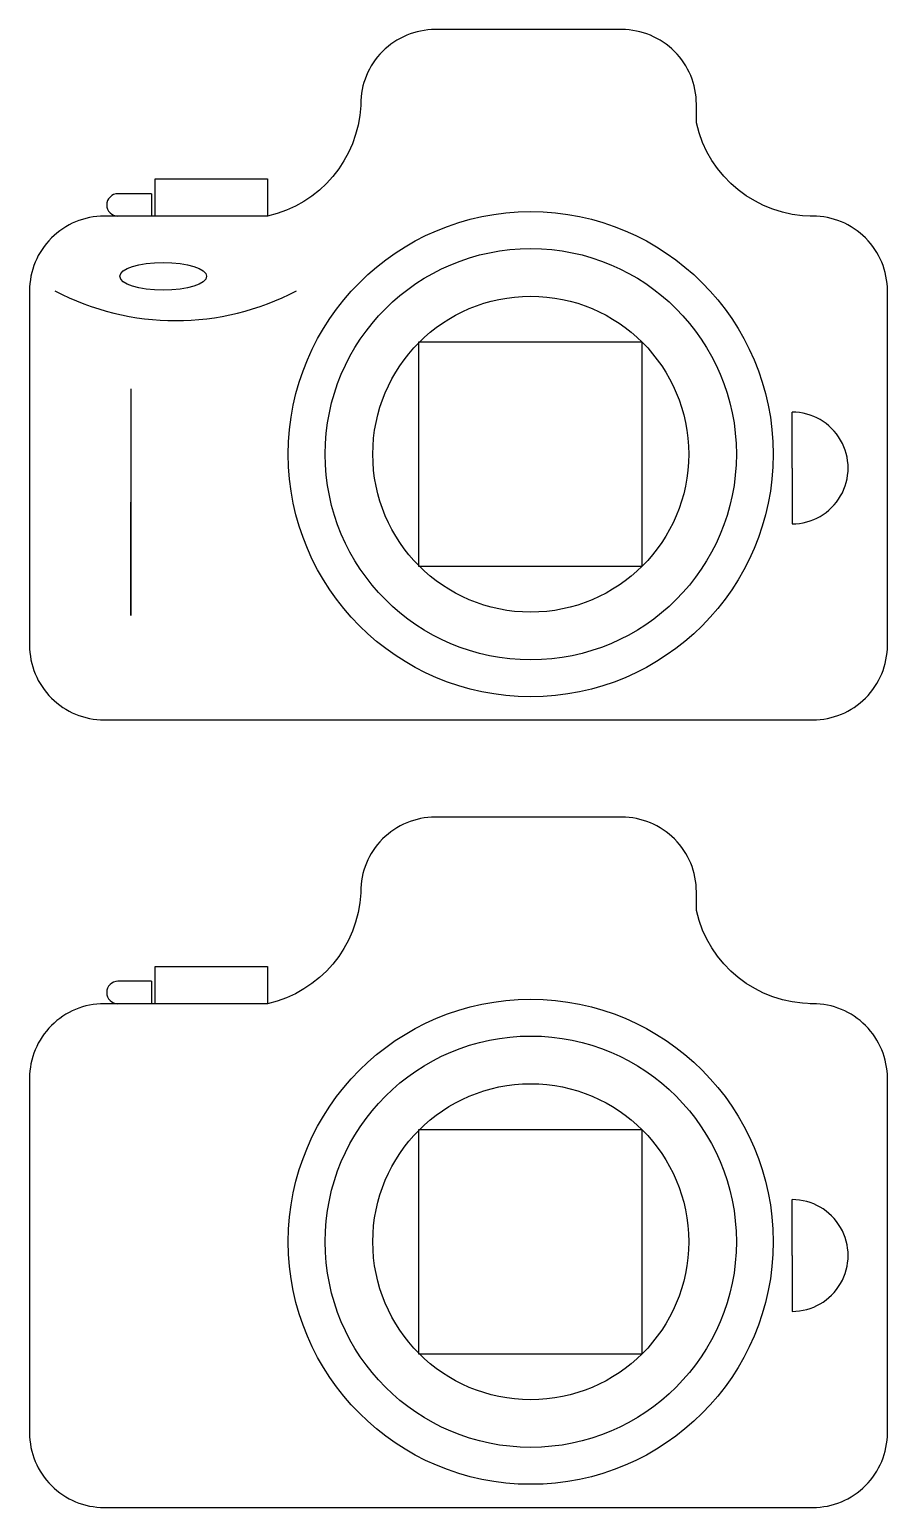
# Model space of a CAD drawing. Header units: millimetres. Extents: x 0.6 to 33.7, y 1.5 to 10.4.
# Drawn here: x 6.147 to 7.297, y 6.59 to 8.57 of the extents above; entities that cross this region are included whole.
import ezdxf

# ---------------------------------------------------------------- set-up
doc = ezdxf.new("R2010")
doc.units = ezdxf.units.MM
doc.header["$MEASUREMENT"] = 0
for name, color, linetype in [('butoane', 222, 'Continuous'), ('camera', 11, 'Continuous'), ('obiectiv', 255, 'Continuous')]:
    doc.layers.add(name, color=color, linetype=linetype)

msp = doc.modelspace()

# ---------------------------------------------------------------- linework, layer by layer
at = {"layer": 'butoane'}
for p, q in [((6.3106, 8.35), (6.2656, 8.35)), ((6.3106, 8.35), (6.3106, 8.32)), ((7.1695, 7.9825), (7.1695, 8.0575)), ((7.1695, 7.9825), (7.1695, 7.9075)), ((6.3106, 7.2947), (6.2656, 7.2947)), ((6.3106, 7.2947), (6.3106, 7.2647)), ((7.1695, 6.9272), (7.1695, 7.0022)), ((7.1695, 6.9272), (7.1695, 6.8522))]:
    msp.add_line(p, q, dxfattribs=at)
for points in [[(6.4662, 8.32), (6.3156, 8.32), (6.3156, 8.37), (6.4662, 8.37)], [(6.4662, 7.2647), (6.3156, 7.2647), (6.3156, 7.3147), (6.4662, 7.3147)]]:
    msp.add_lwpolyline(points, close=True, dxfattribs=at)
for centre, radius, start, end in [((6.2656, 8.335), 0.015, 90, 270), ((7.1695, 7.9825), 0.0749, 269.9592, 90.0408), ((6.2656, 7.2797), 0.015, 90, 270), ((7.1695, 6.9273), 0.0749, 269.9592, 90.0408)]:
    msp.add_arc(centre, radius, start, end, dxfattribs=at)
msp.add_ellipse((6.3263, 8.2394), major_axis=(0.0582, 0), ratio=0.319752, dxfattribs=at)
at = {"layer": 'camera'}
for p, q in [((6.283, 8.0884), (6.283, 7.785)), ((6.283, 7.785), (6.283, 7.9367))]:
    msp.add_line(p, q, dxfattribs=at)
for points in [[(7.1971, 8.32), (7.1971, 8.32, -0.351002), (7.041, 8.445), (7.041, 8.47, 0.414214), (6.941, 8.57), (6.691, 8.57, 0.414214), (6.591, 8.47), (6.591, 8.4684, -0.33748), (6.4662, 8.32), (6.2471, 8.32, 0.414214), (6.1471, 8.22), (6.1471, 7.745, 0.414214), (6.2471, 7.645), (7.1971, 7.645, 0.414214), (7.2971, 7.745), (7.2971, 8.22, 0.414214), (7.1971, 8.32), (7.1935, 8.32)], [(7.1971, 8.32), (7.1971, 8.32, -0.351002), (7.041, 8.445), (7.041, 8.47, 0.414214), (6.941, 8.57), (6.691, 8.57, 0.414214), (6.591, 8.47), (6.591, 8.4684, -0.33748), (6.4662, 8.32), (6.2471, 8.32, 0.414214), (6.1471, 8.22), (6.1471, 7.745, 0.414214), (6.2471, 7.645), (7.1971, 7.645, 0.414214), (7.2971, 7.745), (7.2971, 8.22, 0.414214), (7.1971, 8.32), (7.1935, 8.32)], [(7.1971, 7.2647), (7.1971, 7.2647, -0.351002), (7.041, 7.3897), (7.041, 7.4147, 0.414214), (6.941, 7.5147), (6.691, 7.5147, 0.414214), (6.591, 7.4147), (6.591, 7.4131, -0.33748), (6.4662, 7.2647), (6.2471, 7.2647, 0.414214), (6.1471, 7.1647), (6.1471, 6.6897, 0.414214), (6.2471, 6.5897), (7.1971, 6.5897, 0.414214), (7.2971, 6.6897), (7.2971, 7.1647, 0.414214), (7.1971, 7.2647), (7.1935, 7.2647)], [(7.1971, 7.2647), (7.1971, 7.2647, -0.351002), (7.041, 7.3897), (7.041, 7.4147, 0.414214), (6.941, 7.5147), (6.691, 7.5147, 0.414214), (6.591, 7.4147), (6.591, 7.4131, -0.33748), (6.4662, 7.2647), (6.2471, 7.2647, 0.414214), (6.1471, 7.1647), (6.1471, 6.6897, 0.414214), (6.2471, 6.5897), (7.1971, 6.5897, 0.414214), (7.2971, 6.6897), (7.2971, 7.1647, 0.414214), (7.1971, 7.2647), (7.1935, 7.2647)]]:
    msp.add_lwpolyline(points, format="xyb", dxfattribs=at)
msp.add_arc((6.343, 8.5275), 0.3475, 242.233, 297.767, dxfattribs=at)
at = {"layer": 'obiectiv'}
for points in [[(6.6684, 7.851), (6.9684, 7.851), (6.9684, 8.151), (6.6684, 8.151)], [(6.6684, 6.7957), (6.9684, 6.7957), (6.9684, 7.0957), (6.6684, 7.0957)]]:
    msp.add_lwpolyline(points, close=True, dxfattribs=at)
for centre, radius in [((6.819, 8.001), 0.325), ((6.819, 8.001), 0.2756), ((6.819, 8.001), 0.2117), ((6.819, 6.9457), 0.325), ((6.819, 6.9458), 0.2756), ((6.819, 6.9457), 0.2117)]:
    msp.add_circle(centre, radius, dxfattribs=at)

doc.saveas('drawing.dxf')
